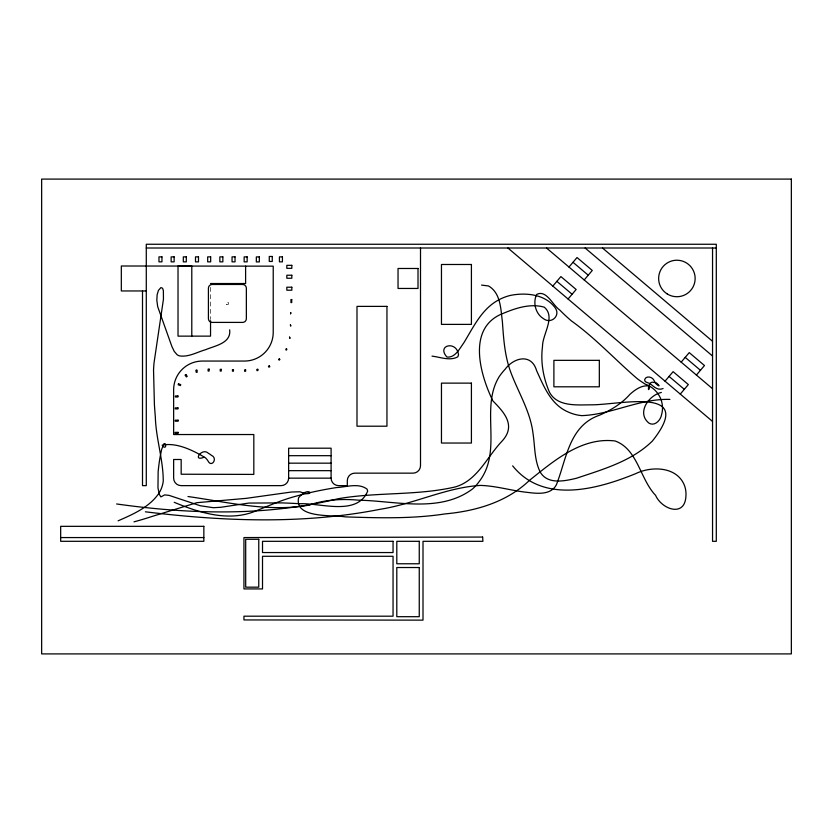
<?xml version="1.0" encoding="UTF-8"?>
<svg xmlns="http://www.w3.org/2000/svg" width="833" height="833" viewBox="0 0 833 833"><rect width="100%" height="100%" fill="white"/><g stroke="black" fill="none" stroke-linecap="round" stroke-linejoin="round"><path stroke-width="0.62" stroke-dasharray="4.17 3.12" d="M210.541 287.375L210.541 319.456M226.763 304.514A1.25 1.25 0 0 0 228.638 303.431A1.25 1.25 0 0 0 226.763 302.358A1.25 1.25 0 0 0 226.763 304.514"/><path stroke-width="1.25" d="M420.509 248.005L420.509 465.668A7.497 7.497 0 0 1 413.012 473.154L354.806 473.154A7.497 7.497 0 0 0 347.309 480.651L347.309 485.639L338.594 485.639A7.497 7.497 0 0 1 331.097 478.142L331.097 448.196L288.635 448.196L288.635 478.152A7.497 7.497 0 0 1 281.137 485.639L181.136 485.639A7.497 7.497 0 0 1 173.639 478.142L173.639 459.493L181.167 459.493L181.167 474.227L253.815 474.404L253.815 434.534L173.639 434.534L173.639 389.792A28.739 28.739 0 0 1 202.377 361.053L244.486 361.053A28.739 28.739 0 0 0 273.224 332.315L273.224 266.164L121.326 265.998L121.326 290.956L146.285 290.956M552.841 286.094L560.901 276.577L576.144 289.488L568.075 299.005M568.97 267.049L577.04 257.532L592.273 270.444L584.204 279.961M665.036 381.181L673.106 371.664L688.339 384.575L680.28 394.092M681.175 362.147L689.245 352.619L704.479 365.531L696.409 375.058M203.97 457.244C191.944 462.148 201.95 446.884 208.458 453.35A14.671 14.671 0 0 1 211.384 455.318C218.256 458.223 211.509 468.229 207.969 460.909A14.723 14.723 0 0 0 205.199 457.629C192.808 450.257 176.513 442.188 162.112 445.166L164.049 447.196L165.205 447.113L165.757 445.978L165.142 443.645L164.018 443.625L161.706 449.216L160.071 457.13A187.467 187.467 0 0 0 158.145 471.717L157.968 487.93L159.405 494.531L160.884 496.905L164.653 494.906L169.068 495.364L200.212 505.735L213.373 507.714L220.828 507.287L248.828 503.07L282.148 502.903A616.712 616.712 0 0 1 299.641 503.726C320.32 502.736 357.211 516.439 367.676 491.147L367.082 489.148C358.586 482.651 346.393 487.086 336.605 487.544C322.819 489.71 309.126 492.522 295.684 496.281C280.825 500.216 266.841 506.651 252.576 512.233C226.493 521.396 198.577 512.451 174.222 502.309M661.35 392.447C648.563 395.342 636.37 412.939 648.917 423.102C654.676 426.704 660.569 420.259 661.537 414.813C665.275 401.704 657.799 388.615 645.221 384.138A141.287 141.287 0 0 1 637.464 378.869C615.202 359.804 595.345 337.99 571.323 320.84A173.837 173.837 0 0 1 559.682 309.959C552.831 305.419 546.448 289.363 536.723 294.413C532.631 302.285 535.536 313.739 543.168 318.456C551.144 324.922 561.515 315.249 554.653 307.127C544.574 294.07 525.352 292.321 510.233 295.455A48.668 48.668 0 0 0 497.072 300.796C481.13 310.168 473.144 327.598 463.866 342.759C459.774 348.329 455.182 358.023 446.977 357.055C435.982 345.081 456.953 340.135 458.525 354.92L457.775 356.868C449.872 361.168 440.303 357.097 432.015 356.128M118.119 520.823C133.176 514.211 149.628 507.141 159.113 492.99A28.926 28.926 0 0 0 163.247 481.245C163.289 459.618 155.917 438.595 155.334 416.885A563.951 563.951 0 0 1 154.397 404.369L153.543 370.112A153.053 153.053 0 0 1 154.032 362.876L163.445 299.203L163.372 290.613L162.539 288.228L160.936 287.583L158.457 290.353L157.145 294.684L156.833 300.244L157.697 306.648L171.869 346.445L174.232 351.38L177.033 354.639A7.986 7.986 0 0 0 179.47 355.889C188.55 357.326 197.098 352.099 205.605 349.693C214.872 345.757 231.407 343.269 229.658 329.847M133.998 521.854L139.267 520.386A334.377 334.377 0 0 0 151.95 516.481L196.838 502.684L246.099 498.363L291.435 492.022L299.745 491.782A7.487 7.487 0 0 1 301.536 492.365C315.79 497.572 309.574 484.691 298.599 497.749C294.143 518.928 333.398 514.69 345.383 516.887C378.63 517.97 412.064 518.959 445.072 513.909C475.83 511.098 506.776 502.184 529.559 480.266C553.914 460.857 581.705 436.825 615.118 440.98C637.786 449.164 640.036 479.173 655.592 495.354C661.746 509.411 684.976 517.73 685.934 496.051A25.438 25.438 0 0 0 684.653 485.962C677.468 466.501 651.864 465.751 635.725 473.633C596.98 489.44 543.355 504.132 512.649 465.855M663.078 388.542C657.56 390.864 653.895 386.554 650.094 383.659C648.282 382.534 644.003 382.441 644.711 379.431C646.304 375.381 652.312 376.86 653.874 380.15A8.726 8.726 0 0 0 654.571 381.452C655.79 384.992 662.756 388.48 656.581 383.024A7.507 7.507 0 0 0 653.801 382.43C647.137 380.015 647.907 396.383 649.688 386.241C642.472 384.357 635.069 389.677 629.925 394.342C621.657 403.713 610.901 410.169 599.573 415.178C568.856 425.746 566.544 459.337 556.298 484.973C550.613 495.26 537.191 493.563 527.383 492.386C511.577 490.741 496.197 485.826 480.256 485.41C445.822 487.617 414.157 503.965 380.192 509.275C302.9 524.561 223.182 521.333 145.39 511.806M669.899 399.403C639.38 398.486 611.672 414.553 581.767 415.636A41.952 41.952 0 0 1 567.69 411.783C550.8 404.317 543.741 386.262 536.587 370.602C531.496 352.994 513.742 357.472 505.058 369.331A63.173 63.173 0 0 0 499.352 376.412C479.61 408.045 503.08 450.153 479.35 481.318A42.806 42.806 0 0 1 472.54 488.94C439.834 513.409 396.039 500.904 358.523 500.175C341.811 498.644 324.891 499.654 308.939 505.121C268.705 512.378 227.784 502.164 187.998 496.53M146.285 248.005L716.297 248.005M210.541 283.532L245.61 283.532L245.61 266.133M288.635 455.682L331.097 455.682M288.635 463.169L331.097 463.169M288.635 470.666L331.097 470.666M288.635 478.152L331.097 478.152M60.674 537.566L203.846 537.566M116.62 503.965C190.07 514.315 265.571 516.481 338.063 498.748C376.797 491.928 416.802 495.812 455.224 486.951C477.319 480.599 486.889 457.13 501.643 441.573C516.533 425.892 504.538 412.699 492.876 400.902C479.87 374.079 466.418 326.89 503.903 313.083C516.377 307.877 530.86 303.285 544.282 307.179C556.017 317.092 542.345 334.2 542.491 346.726C540.45 362.147 543.355 378.12 549.509 392.322C557.527 406.983 577.071 404.848 591.232 404.828C620.21 404.942 696.43 385.554 652.406 441.021C631.935 461.128 602.988 469.343 576.467 478.257C564.68 481.068 547.718 484.806 540.253 472.155C534.276 460.18 535.025 446.405 533.016 433.472C530.277 410.294 516.991 390.542 509.577 368.863C504.548 353.64 503.507 337.542 502.393 321.663C500.716 309.251 500.82 292.997 488.513 285.969L481.578 285.094M602.488 248.005L712.548 341.291M585.11 248.005L712.548 356.014M573.01 262.291L588.244 275.202M685.215 357.378L700.449 370.289M546.51 248.005L712.548 388.73M556.871 281.335L572.104 294.247M669.076 376.422L684.31 389.334M507.901 248.005L712.548 421.446M712.548 248.005L712.548 541.315L716.297 541.315L716.297 244.256L146.285 244.256L146.285 485.639L142.505 485.639L142.505 290.956M210.541 320.736L210.541 336.136L178.023 336.136L178.023 265.998L191.788 265.998L191.788 336.136M290.405 324.901L290.748 325.911L290.405 324.901M289.52 337.146L289.936 338.188L289.52 337.146M178.512 383.794L178.137 384.721L180.376 385.596L180.74 384.669L178.512 383.794M286.26 348.902L285.844 349.808L286.469 350.099L286.885 349.194L286.26 348.902M279.305 358.846L278.597 359.554L279.211 360.158L279.909 359.45L279.305 358.846M185.863 374.558L185.072 375.173L186.425 376.943L187.217 376.339L185.863 374.558M269.361 365.833L268.455 366.249L268.892 367.186L269.798 366.759L269.361 365.833M196.838 370.154L195.859 370.341L196.255 372.372L197.234 372.174L196.838 370.154M257.782 369.3L256.803 369.446L256.97 370.633L257.959 370.487L257.782 369.3M482.63 537.066L243.944 537.566L243.944 588.921L262.51 588.921L262.51 556.288L393.051 556.288L393.051 616.191L243.944 616.191L243.944 619.939L423.008 620.137L423.008 541.315L482.911 541.315L482.63 537.066M791.35 179.095L41.65 179.095L41.65 653.905L791.35 653.905L791.35 179.095M272.266 256.47L269.267 256.47L269.267 261.458L272.266 261.458L272.266 256.47M161.956 256.866L158.968 256.866L158.968 261.854L161.956 261.854L161.956 256.866M174.139 256.866L171.14 256.866L171.14 261.854L174.139 261.854L174.139 256.866M186.311 256.866L183.322 256.866L183.322 261.854L186.311 261.854L186.311 256.866M198.493 256.856L195.495 256.856L195.495 261.854L198.493 261.854L198.493 256.856M210.666 256.866L207.677 256.866L207.677 261.854L210.666 261.854L210.666 256.866M222.848 256.866L219.85 256.866L219.85 261.854L222.848 261.854L222.848 256.866M235.041 256.845L232.053 256.845L232.053 261.843L235.041 261.843L235.041 256.845M247.151 256.876L244.152 256.876L244.152 261.864L247.151 261.864L247.151 256.876M282.418 256.866L279.43 256.866L279.43 261.854L282.418 261.854L282.418 256.866M259.334 256.918L256.335 256.918L256.335 261.916L259.334 261.916L259.334 256.918M471.416 264.488L441.459 264.488L441.459 324.391L471.416 324.391L471.416 264.488M291.821 265.331L286.823 265.331L286.823 268.32L291.821 268.32L291.821 265.331M418.01 268.486L398.039 268.486L398.039 288.457L418.01 288.457L418.01 268.486M291.821 275.244L286.833 275.244L286.833 278.243L291.821 278.243L291.821 275.244M242.611 284.469L212.165 284.469A3.748 3.748 0 0 0 208.417 288.218L208.417 318.654A3.748 3.748 0 0 0 212.165 322.402L242.611 322.402A3.748 3.748 0 0 0 246.36 318.654L246.36 288.218A3.748 3.748 0 0 0 242.611 284.469M291.821 287.208L286.833 287.208L286.833 290.207L291.821 290.207L291.821 287.208M291.727 299.568L290.956 299.568L290.956 302.566L291.727 302.566L291.727 299.568M386.949 306.388L356.993 306.388L356.993 426.204L386.949 426.204L386.949 306.388M290.79 312.76L290.571 313.749L290.79 312.76M599.323 360.345L553.893 360.345L553.893 386.804L599.323 386.804L599.323 360.345M209.114 369.165L208.115 369.165L208.115 371.06L209.114 371.06L209.114 369.165M221.234 369.352L220.235 369.352L220.235 371.07L221.234 371.07L221.234 369.352M233.448 369.623L232.449 369.623L232.449 371.174L233.448 371.174L233.448 369.623M245.6 369.894L244.6 369.894L244.6 371.268L245.6 371.268L245.6 369.894M471.416 383.128L441.459 383.128L441.459 443.041L471.416 443.041L471.416 383.128M177.95 395.977L175.399 395.977L175.399 396.977L177.95 396.977L177.95 395.977M177.97 407.899L175.253 407.899L175.253 408.899L177.97 408.899L177.97 407.899M178.106 420.207L175.242 420.207L175.242 421.206L178.106 421.206L178.106 420.207M178.075 432.369L175.065 432.369L175.065 433.368L178.075 433.368L178.075 432.369M203.846 526.331L60.674 526.331L60.674 541.304L203.846 541.304L203.846 526.331M258.761 539.295L245.693 539.295L245.693 587.171L258.761 587.171L258.761 539.295M393.051 541.315L262.51 541.315L262.51 552.55L393.051 552.55L393.051 541.315M419.259 541.315L396.8 541.315L396.8 563.774L419.259 563.774L419.259 541.315M419.259 567.523L396.8 567.523L396.8 616.691L419.259 616.691L419.259 567.523M667.212 293.945A18.253 18.253 0 0 0 695.128 279.117A18.253 18.253 0 0 0 668.326 262.353A18.253 18.253 0 0 0 667.212 293.945"/></g></svg>
